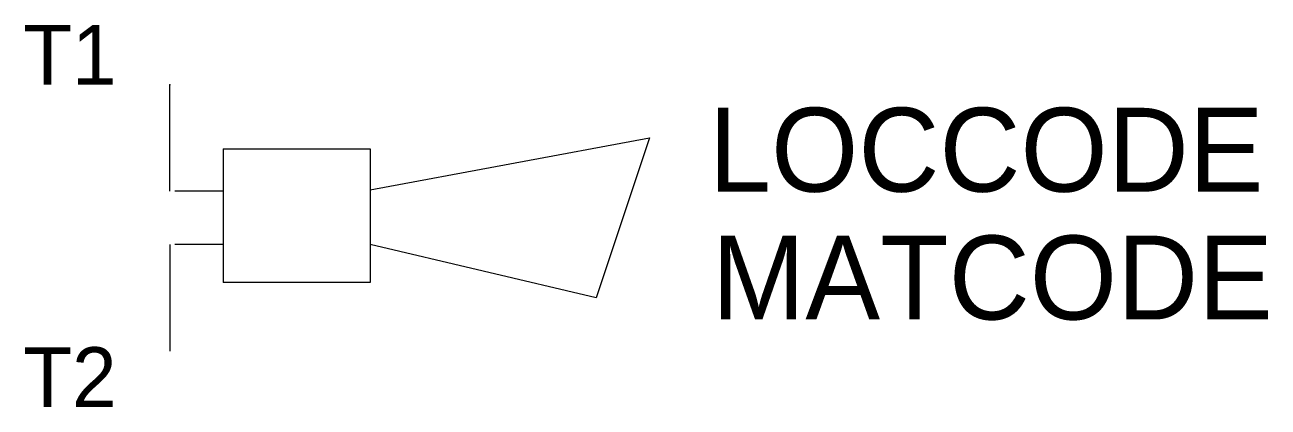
# Model space of a CAD drawing. Extents: x -5.4 to 41.2, y -7.1 to 7.2.
import ezdxf
from ezdxf.enums import TextEntityAlignment as Align

# ---------------------------------------------------------------- set-up
doc = ezdxf.new("R2010")
doc.units = 0
doc.layers.get('0').update_dxf_attribs({"linetype": 'CONTINUOUS'})
doc.layers.add('C', color=6, linetype='CONTINUOUS')
doc.layers.add('T2', color=1, linetype='CONTINUOUS')

msp = doc.modelspace()

# ---------------------------------------------------------------- linework, layer by layer
at = {"color": 0}
for p, q in [((0, 1), (0, 5)), ((2, 1), (0.189, 1)), ((0, -1), (0, -5)), ((2, -1), (0.189, -1))]:
    msp.add_line(p, q, dxfattribs=at)
at = {"color": 0, "linetype": 'CONTINUOUS'}
for p, q in [((7.519, 1.053), (18, 3)), ((18, 3), (16, -3)), ((1.996, 2.599), (7.519, 2.599)), ((2, 2.599), (2, -2.431)), ((7.519, 2.599), (7.519, -2.431)), ((16, -3), (7.519, -1)), ((7.519, -2.431), (1.996, -2.431))]:
    msp.add_line(p, q, dxfattribs=at)
at = {"layer": 'C', "color": 0, "linetype": 'CONTINUOUS'}
msp.add_point((0, 5), dxfattribs=at)

# ---------------------------------------------------------------- texts
at = {"color": 0, "linetype": 'CONTINUOUS'}
for tag, p in [('LOCCODE', (20.222, 0.985)), ('MATCODE', (20.341, -3.815))]:
    msp.add_attdef(tag, p, '', height=3.15, dxfattribs=at)
at = {"layer": 'T2', "color": 0, "linetype": 'CONTINUOUS'}
for tag, p in [('T1', (-2, 4.999)), ('T2', (-2, -7.107))]:
    msp.add_attdef(tag, text='', height=2.25, dxfattribs=at).set_placement(p, align=Align.RIGHT)

doc.saveas('drawing.dxf')
